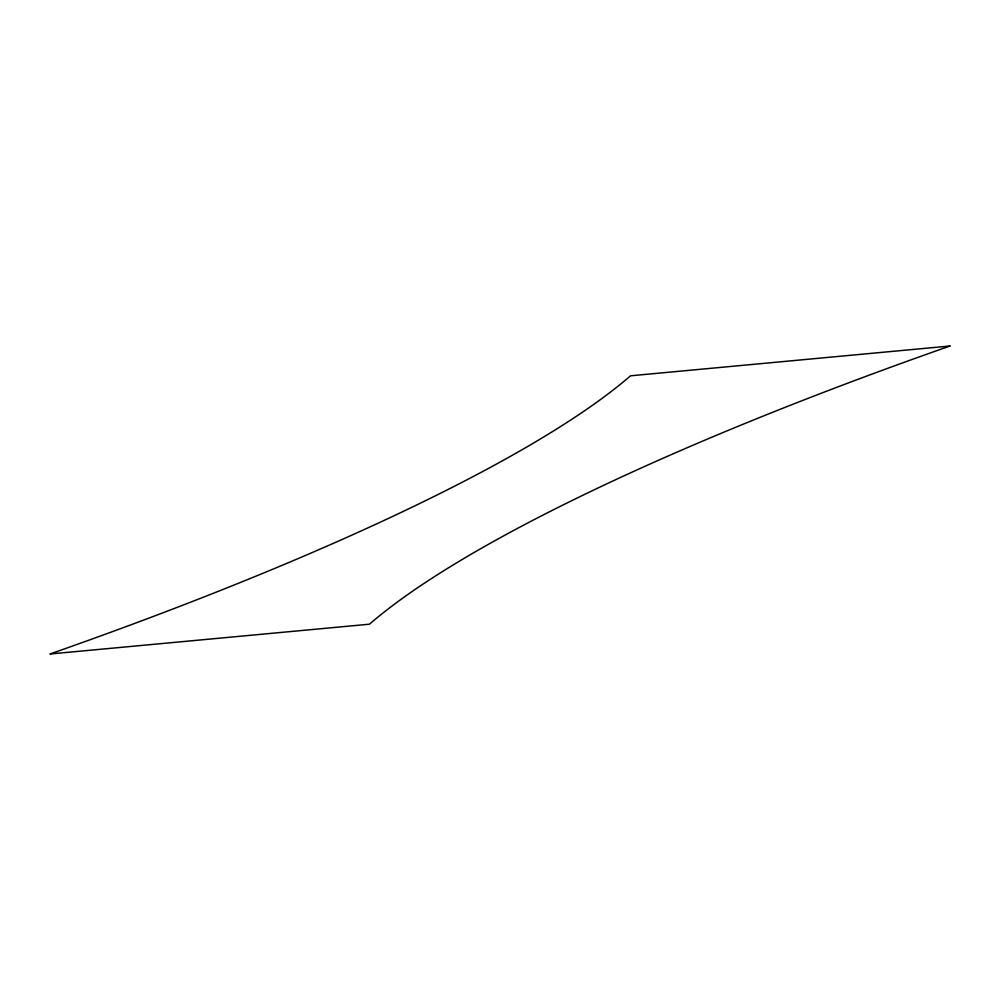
<?xml version="1.0" encoding="UTF-8"?>
<svg xmlns="http://www.w3.org/2000/svg" width="1000" height="1000" viewBox="0 0 1000 1000"><rect width="100%" height="100%" fill="white"/><g stroke="black" fill="none" stroke-linecap="round" stroke-linejoin="round"><path stroke-width="1.5" d="M950 346.012L630.55 375.8A1081.125 193.312 -15.5 0 1 50 653.988L369.45 624.2A1081.125 193.312 -15.5 0 1 950 346.012"/></g></svg>
